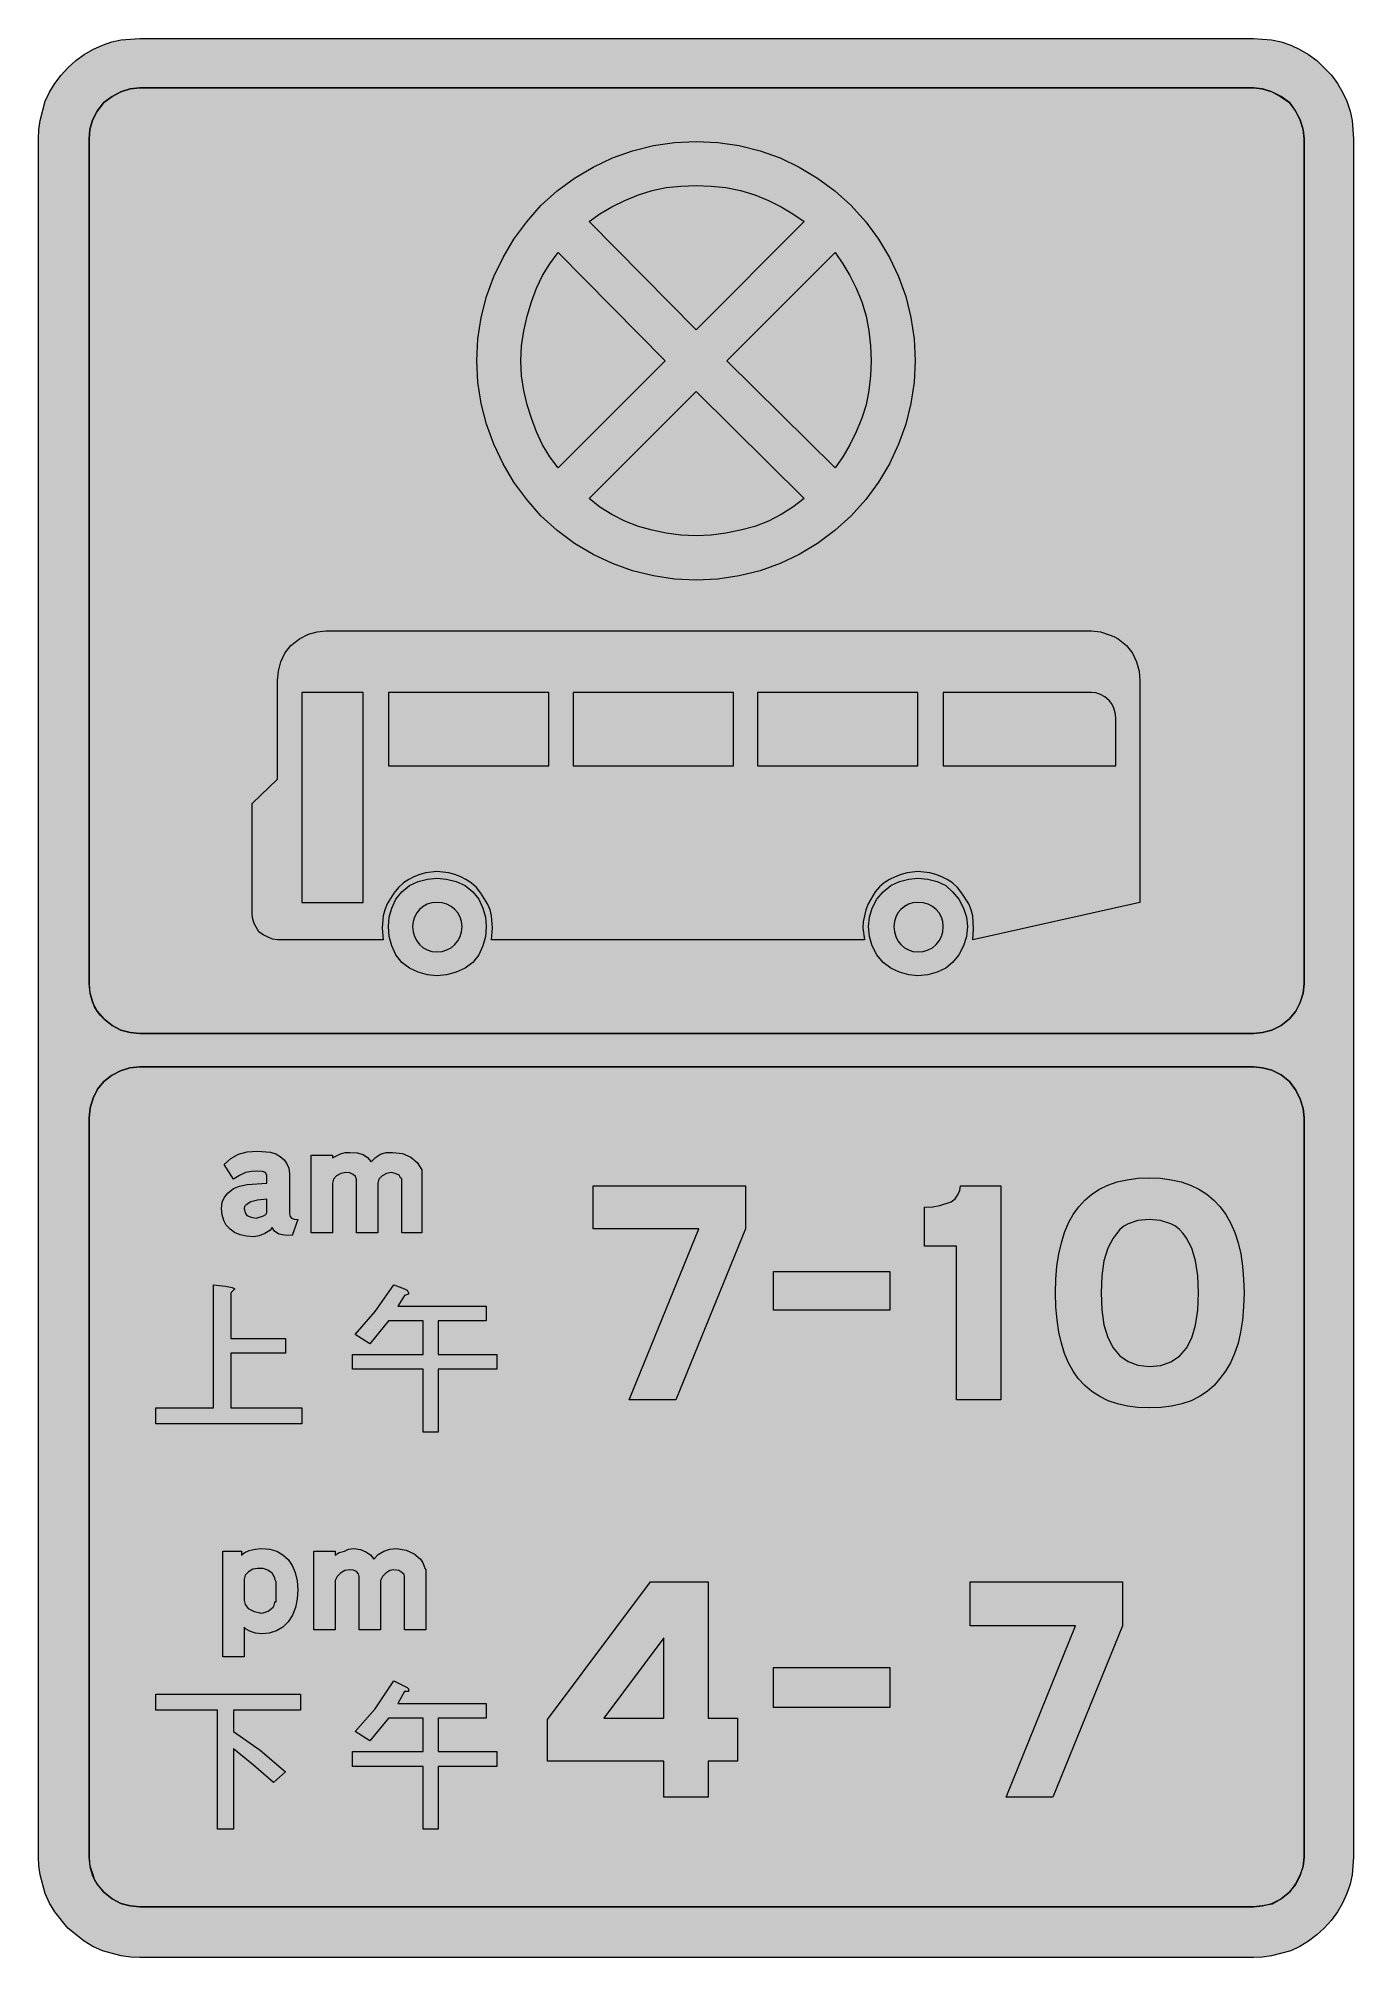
# Model space of a CAD drawing. Header units: metres. Extents: x 196 to 373, y 6 to 264.
import ezdxf

# ---------------------------------------------------------------- set-up
doc = ezdxf.new("R2010")
doc.units = ezdxf.units.M
for name, color, linetype, true_color in [('FILL_BLACK_000000', 7, 'Continuous', 0x000000), ('FILL_BLUE_0000FF', 7, 'Continuous', 0x0000ff), ('FILL_RED_FF0000', 7, 'Continuous', 0xff0000), ('FILL_WHITE_FFFFFF', 7, 'Continuous', 0xffffff), ('FILL_YELLOW_FFFF00', 7, 'Continuous', 0xffff00)]:
    doc.layers.add(name, color=color, linetype=linetype, true_color=true_color)

msp = doc.modelspace()

# ---------------------------------------------------------------- hatches: boundary and pattern name
at = {"layer": 'FILL_BLACK_000000', "true_color": 0x000000}
h = msp.add_hatch(color=7, dxfattribs=at)
h.dxf.hatch_style = 1
h.paths.add_polyline_path([(363.54, 263.42), (364.86, 262.98), (366.07, 262.4), (367.25, 261.72), (368.35, 260.9), (369.36, 259.92), (370.34, 258.91), (371.16, 257.8), (371.84, 256.63), (372.42, 255.42), (372.86, 254.1), (373.14, 252.83), (373.32, 250.38), (373.32, 19.08), (373.14, 16.72), (372.86, 15.46), (372.42, 14.22), (371.84, 12.93), (371.16, 11.74), (370.34, 10.63), (369.36, 9.54), (368.35, 8.63), (367.25, 7.81), (366.07, 7.08), (364.86, 6.48), (362.27, 5.83), (361.04, 5.64), (359.82, 5.58), (209.88, 5.58), (208.64, 5.64), (207.36, 5.83), (204.84, 6.48), (203.55, 7.08), (202.37, 7.81), (200.16, 9.54), (198.43, 11.74), (197.7, 12.93), (197.1, 14.22), (196.45, 16.72), (196.26, 17.94), (196.2, 19.08), (196.2, 250.38), (196.26, 251.6), (196.45, 252.83), (197.1, 255.42), (197.7, 256.63), (198.43, 257.8), (199.25, 258.91), (200.16, 259.92), (201.25, 260.9), (202.37, 261.72), (203.55, 262.4), (204.84, 262.98), (206.08, 263.42), (207.36, 263.7), (209.88, 263.88), (359.82, 263.88), (362.27, 263.7), (363.54, 263.42)])
h.paths.add_polyline_path([(206.13, 256.08), (205.02, 255.24), (204.1, 254.1), (203.49, 252.88), (203.15, 251.62), (203.04, 250.38), (203.04, 136.62), (203.15, 135.38), (203.49, 134.14), (204.1, 132.97), (205.02, 131.94), (206.13, 131.02), (207.32, 130.41), (208.56, 130.07), (209.88, 129.96), (359.82, 129.96), (361.06, 130.07), (362.32, 130.41), (363.54, 131.02), (364.68, 131.94), (365.52, 132.97), (366.14, 134.14), (366.53, 135.38), (366.66, 136.62), (366.66, 250.38), (366.53, 251.62), (366.14, 252.88), (365.52, 254.1), (364.68, 255.24), (363.54, 256.08), (362.32, 256.7), (361.06, 257.09), (359.82, 257.22), (209.88, 257.22), (208.56, 257.09), (207.32, 256.7), (206.13, 256.08)], flags=16)
h.paths.add_polyline_path([(207.25, 124.94), (206.06, 124.32), (205.02, 123.48), (204.18, 122.44), (203.56, 121.25), (203.17, 119.96), (203.04, 118.62), (203.04, 19.08), (203.15, 17.84), (203.49, 16.6), (204.1, 15.43), (205.02, 14.4), (206.13, 13.48), (207.32, 12.87), (208.56, 12.53), (209.88, 12.42), (359.82, 12.42), (361.06, 12.53), (362.32, 12.87), (363.54, 13.48), (364.68, 14.4), (365.52, 15.43), (366.14, 16.6), (366.53, 17.84), (366.66, 19.08), (366.66, 118.62), (366.53, 119.88), (366.12, 121.14), (365.47, 122.38), (364.68, 123.48), (363.54, 124.4), (362.32, 125.01), (361.06, 125.35), (359.82, 125.46), (209.88, 125.46), (208.54, 125.33), (207.25, 124.94)], flags=16)
h = msp.add_hatch(color=7, dxfattribs=at)
h.dxf.hatch_style = 1
h.paths.add_polyline_path([(255.18, 149.6), (254.5, 150.21), (253.78, 150.68), (253.08, 151.02), (252.27, 151.36), (251.46, 151.58), (249.84, 151.74), (248.38, 151.58), (247.59, 151.36), (246.78, 151.02), (246.08, 150.68), (245.36, 150.21), (244.68, 149.6), (244.08, 148.86), (243.16, 147.4), (242.84, 146.61), (242.64, 145.8), (242.5, 144.18), (242.64, 142.56), (228.42, 142.56), (227.72, 142.67), (227.16, 142.92), (226.46, 143.21), (225.9, 143.64), (225.25, 144.74), (225.06, 145.34), (225, 145.98), (225, 160.92), (228.42, 164.16), (228.42, 177.48), (228.52, 178.72), (228.85, 179.96), (229.41, 181.13), (230.22, 182.16), (231.36, 183.08), (232.56, 183.69), (233.76, 184.03), (234.9, 184.14), (338.04, 184.14), (339.21, 184.01), (340.38, 183.6), (341.02, 183.4), (341.62, 183.08), (342.72, 182.16), (343.53, 181.13), (344.09, 179.96), (344.42, 178.72), (344.52, 177.48), (344.52, 147.6), (322.02, 142.56), (322.15, 144.05), (322.02, 145.8), (321.82, 146.61), (321.5, 147.4), (320.58, 148.86), (319.98, 149.6), (319.3, 150.21), (318.58, 150.68), (317.88, 151.02), (317.07, 151.36), (316.26, 151.58), (314.64, 151.74), (313.18, 151.58), (312.39, 151.36), (311.58, 151.02), (310.8, 150.69), (310.09, 150.23), (309.45, 149.68), (308.88, 149.04), (307.96, 147.42), (307.64, 146.61), (307.44, 145.8), (307.26, 144.99), (307.24, 144.18), (307.44, 142.56), (257.22, 142.56), (257.35, 144.18), (257.22, 145.8), (257.02, 146.61), (256.7, 147.4), (255.78, 148.86), (255.18, 149.6)])
h.paths.add_polyline_path([(289.8, 175.86), (268.2, 175.86), (268.2, 165.96), (289.8, 165.96), (289.8, 175.86)], flags=16)
h.paths.add_polyline_path([(293.04, 175.86), (293.04, 165.96), (314.64, 165.96), (314.64, 175.86), (293.04, 175.86)], flags=16)
h.paths.add_polyline_path([(340.75, 174.31), (340.38, 174.78), (339.81, 175.25), (339.21, 175.59), (338.61, 175.79), (338.04, 175.86), (318.06, 175.86), (318.06, 165.96), (341.28, 165.96), (341.28, 172.44), (341.22, 173.11), (341.03, 173.75), (340.75, 174.31)], flags=16)
h.paths.add_polyline_path([(243.36, 175.86), (243.36, 165.96), (264.96, 165.96), (264.96, 175.86), (243.36, 175.86)], flags=16)
h.paths.add_polyline_path([(231.66, 147.6), (239.94, 147.6), (239.94, 175.86), (231.66, 175.86), (231.66, 147.6)], flags=16)
h = msp.add_hatch(color=7, dxfattribs=at)
h.dxf.hatch_style = 1
h.paths.add_polyline_path([(256.07, 141.73), (255.51, 140.54), (254.7, 139.5), (253.66, 138.76), (252.47, 138.2), (251.18, 137.83), (249.84, 137.7), (248.6, 137.83), (247.36, 138.2), (246.19, 138.76), (245.16, 139.5), (244.35, 140.54), (243.79, 141.73), (243.46, 143.02), (243.36, 144.36), (243.46, 145.6), (243.79, 146.84), (244.35, 148.01), (245.16, 149.04), (246.19, 149.85), (247.36, 150.41), (248.6, 150.74), (249.84, 150.84), (251.18, 150.74), (252.47, 150.41), (253.66, 149.85), (254.7, 149.04), (255.51, 148.01), (256.07, 146.84), (256.4, 145.6), (256.5, 144.36), (256.4, 143.02), (256.07, 141.73)])
h.paths.add_polyline_path([(253, 145.63), (252.7, 146.18), (252.29, 146.66), (251.79, 147.05), (251.21, 147.35), (250.56, 147.53), (249.84, 147.6), (249.18, 147.53), (248.57, 147.35), (248.02, 147.05), (247.54, 146.66), (247.15, 146.18), (246.85, 145.63), (246.67, 145.02), (246.6, 144.36), (246.67, 143.64), (246.85, 142.99), (247.15, 142.41), (247.54, 141.91), (248.02, 141.5), (248.57, 141.2), (249.18, 141.01), (249.84, 140.94), (250.56, 141.01), (251.21, 141.2), (251.79, 141.5), (252.29, 141.91), (252.7, 142.41), (253, 142.99), (253.19, 143.64), (253.26, 144.36), (253.19, 145.02), (253, 145.63)], flags=16)
h = msp.add_hatch(color=7, dxfattribs=at)
h.dxf.hatch_style = 1
h.paths.add_polyline_path([(320.78, 141.73), (320.16, 140.54), (319.32, 139.5), (318.39, 138.76), (317.25, 138.2), (315.98, 137.83), (314.64, 137.7), (313.4, 137.83), (312.16, 138.2), (310.99, 138.76), (309.96, 139.5), (309.12, 140.54), (308.5, 141.73), (308.11, 143.02), (307.98, 144.36), (308.11, 145.6), (308.5, 146.84), (309.12, 148.01), (309.96, 149.04), (310.99, 149.85), (312.16, 150.41), (313.4, 150.74), (314.64, 150.84), (315.98, 150.74), (317.25, 150.41), (318.39, 149.85), (319.32, 149.04), (320.16, 148.01), (320.78, 146.84), (321.17, 145.6), (321.3, 144.36), (321.17, 143.02), (320.78, 141.73)])
h.paths.add_polyline_path([(317.8, 145.63), (317.5, 146.18), (317.09, 146.66), (316.59, 147.05), (316.01, 147.35), (315.36, 147.53), (314.64, 147.6), (313.98, 147.53), (313.37, 147.35), (312.82, 147.05), (312.34, 146.66), (311.95, 146.18), (311.65, 145.63), (311.47, 145.02), (311.4, 144.36), (311.47, 143.64), (311.65, 142.99), (311.95, 142.41), (312.34, 141.91), (312.82, 141.5), (313.37, 141.2), (313.98, 141.01), (314.64, 140.94), (315.36, 141.01), (316.01, 141.2), (316.59, 141.5), (317.09, 141.91), (317.5, 142.41), (317.8, 142.99), (317.99, 143.64), (318.06, 144.36), (317.99, 145.02), (317.8, 145.63)], flags=16)
h = msp.add_hatch(color=7, dxfattribs=at)
h.dxf.hatch_style = 1
h.paths.add_polyline_path([(229.36, 102.8), (228.6, 102.96), (228.01, 103.34), (227.7, 103.86), (227.36, 103.44), (226.71, 103.03), (225.93, 102.72), (225.18, 102.6), (224.22, 102.67), (223.37, 102.86), (222.63, 103.18), (222.01, 103.61), (221.51, 104.16), (221.16, 104.8), (220.93, 105.55), (220.86, 106.38), (220.96, 107.23), (221.26, 107.93), (221.77, 108.53), (222.48, 109.08), (223.28, 109.42), (224.32, 109.64), (226.98, 109.8), (226.98, 110.34), (226.96, 110.86), (226.8, 111.24), (226.39, 111.4), (225.72, 111.42), (224.91, 111.4), (224.1, 111.24), (223.29, 110.86), (222.48, 110.34), (221.22, 112.32), (222.1, 113.13), (223.13, 113.69), (224.33, 114.02), (225.72, 114.12), (227.45, 113.96), (228.18, 113.74), (228.78, 113.4), (229.28, 112.96), (229.68, 112.43), (229.94, 111.81), (230.04, 111.06), (230.04, 105.66), (230.11, 105.32), (230.31, 105.1), (230.65, 104.98), (231.12, 104.94), (230.4, 102.78), (229.36, 102.8)])
h.paths.add_polyline_path([(224.28, 105.48), (224.84, 105.23), (225.54, 105.12), (226.53, 105.41), (226.81, 105.6), (226.98, 105.84), (226.98, 107.64), (225.7, 107.53), (224.82, 107.28), (224.17, 106.9), (223.98, 106.65), (223.92, 106.38), (224.03, 105.8), (224.28, 105.48)], flags=16)
h = msp.add_hatch(color=7, dxfattribs=at)
h.dxf.hatch_style = 1
h.paths.add_polyline_path([(242.48, 110.79), (242.07, 110.33), (241.92, 109.8), (241.92, 103.14), (239.04, 103.14), (239.04, 110.34), (238.92, 110.71), (238.59, 110.99), (238.13, 111.18), (237.6, 111.24), (236.94, 111.12), (236.36, 110.79), (235.95, 110.33), (235.8, 109.8), (235.8, 103.14), (232.92, 103.14), (232.92, 113.58), (235.8, 113.58), (235.8, 113.22), (236.88, 113.76), (237.51, 113.92), (238.14, 113.94), (239.12, 113.87), (239.92, 113.65), (240.54, 113.26), (241.02, 112.68), (241.6, 113.28), (242.26, 113.72), (243.02, 113.95), (243.9, 113.94), (245.25, 113.78), (246.35, 113.31), (247.22, 112.57), (247.86, 111.6), (247.86, 111.24), (247.86, 111.13), (247.86, 111.06), (247.86, 110.7), (247.86, 103.14), (245.16, 103.14), (245.16, 110.34), (245.14, 110.43), (244.98, 110.52), (244.8, 110.88), (244.26, 111.13), (243.72, 111.24), (243.06, 111.12), (242.48, 110.79)])
h = msp.add_hatch(color=7, dxfattribs=at)
h.dxf.hatch_style = 1
h.paths.add_polyline_path([(285.12, 103.68), (270.9, 103.68), (270.9, 109.44), (291.42, 109.44), (291.42, 103.68), (282.06, 80.64), (275.76, 80.64), (285.12, 103.68)])
h = msp.add_hatch(color=7, dxfattribs=at)
h.dxf.hatch_style = 1
h.paths.add_polyline_path([(325.8, 80.64), (319.86, 80.64), (319.86, 101.34), (315.54, 101.34), (315.54, 106.56), (316.66, 106.62), (317.61, 106.79), (319.14, 107.28), (319.64, 107.72), (320.04, 108.23), (320.3, 108.8), (320.4, 109.44), (325.8, 109.44), (325.8, 80.64)])
h = msp.add_hatch(color=7, dxfattribs=at)
h.dxf.hatch_style = 1
h.paths.add_polyline_path([(358.36, 91.39), (358.1, 89.77), (357.75, 88.27), (357.29, 86.9), (356.74, 85.65), (356.08, 84.52), (355.32, 83.52), (354.52, 82.57), (353.6, 81.76), (352.57, 81.08), (351.43, 80.53), (350.17, 80.1), (348.81, 79.8), (347.35, 79.62), (345.78, 79.56), (344.27, 79.62), (342.85, 79.8), (341.51, 80.1), (340.27, 80.53), (339.12, 81.08), (338.06, 81.76), (337.1, 82.57), (336.24, 83.52), (335.54, 84.52), (334.93, 85.65), (334.4, 86.9), (333.97, 88.27), (333.63, 89.77), (333.38, 91.39), (333.23, 93.15), (333.18, 95.04), (333.23, 96.9), (333.37, 98.65), (333.62, 100.28), (333.96, 101.79), (334.4, 103.18), (334.94, 104.45), (335.57, 105.6), (336.31, 106.63), (337.14, 107.54), (338.08, 108.33), (339.11, 109), (340.24, 109.54), (341.48, 109.97), (342.81, 110.28), (344.24, 110.46), (345.78, 110.52), (347.32, 110.46), (348.76, 110.28), (350.1, 109.97), (351.35, 109.54), (352.49, 109), (353.54, 108.33), (354.49, 107.54), (355.34, 106.63), (356.09, 105.6), (356.75, 104.45), (357.3, 103.18), (357.75, 101.79), (358.11, 100.28), (358.36, 98.65), (358.51, 96.9), (358.56, 95.04), (358.51, 93.15), (358.36, 91.39)])
h.paths.add_polyline_path([(352.03, 99.34), (351.53, 101.04), (350.82, 102.42), (350.38, 103.05), (349.88, 103.57), (349.32, 104.01), (348.7, 104.35), (347.33, 104.8), (345.78, 104.94), (344.26, 104.8), (342.94, 104.35), (342.36, 104.01), (341.83, 103.57), (340.92, 102.42), (340.21, 101.04), (339.7, 99.34), (339.4, 97.33), (339.3, 95.04), (339.4, 92.75), (339.7, 90.74), (340.21, 89.04), (340.92, 87.66), (341.83, 86.58), (342.94, 85.79), (344.26, 85.31), (345.78, 85.14), (347.36, 85.29), (348.72, 85.75), (349.86, 86.52), (350.8, 87.59), (351.52, 88.98), (352.03, 90.68), (352.34, 92.7), (352.44, 95.04), (352.34, 97.33), (352.03, 99.34)], flags=16)
h = msp.add_hatch(color=7, dxfattribs=at)
h.dxf.hatch_style = 1
h.paths.add_polyline_path([(222.3, 95.76), (222.66, 95.58), (222.12, 95.04), (222.12, 88.92), (229.5, 88.92), (229.5, 86.94), (222.12, 86.94), (222.12, 79.56), (231.66, 79.56), (231.66, 77.4), (212.04, 77.4), (212.04, 79.56), (219.78, 79.56), (219.78, 96.12), (221.4, 95.94), (222.3, 95.76)])
h = msp.add_hatch(color=7, dxfattribs=at)
h.dxf.hatch_style = 1
h.paths.add_polyline_path([(241.56, 92.52), (244.08, 96.12), (245.52, 95.58), (245.88, 95.4), (246.06, 95.04), (246.06, 94.86), (245.52, 94.68), (244.62, 93.24), (256.5, 93.24), (256.5, 91.26), (250.02, 91.26), (250.02, 86.76), (257.94, 86.76), (257.94, 84.78), (250.02, 84.78), (250.02, 76.32), (248.04, 76.32), (248.04, 84.78), (238.5, 84.78), (238.5, 86.76), (248.04, 86.76), (248.04, 91.26), (243.36, 91.26), (240.84, 88.2), (238.86, 89.46), (241.56, 92.52)])
h = msp.add_hatch(color=7, dxfattribs=at)
h.dxf.hatch_style = 1
h.paths.add_polyline_path([(310.86, 97.92), (310.86, 92.7), (295.2, 92.7), (295.2, 97.92), (310.86, 97.92)])
h = msp.add_hatch(color=7, dxfattribs=at)
h.dxf.hatch_style = 1
h.paths.add_polyline_path([(230.83, 52.72), (230.44, 51.66), (229.86, 50.76), (229.12, 50.05), (228.26, 49.55), (227.3, 49.24), (226.26, 49.14), (225.46, 49.23), (224.75, 49.46), (224.21, 49.75), (223.92, 50.04), (223.92, 46.08), (221.04, 46.08), (221.04, 60.3), (223.56, 60.3), (223.56, 59.76), (223.91, 60.05), (224.57, 60.35), (225.41, 60.57), (226.26, 60.66), (227.35, 60.56), (228.31, 60.27), (229.14, 59.8), (229.84, 59.15), (230.39, 58.35), (230.79, 57.39), (231.04, 56.3), (231.12, 55.08), (231.05, 53.87), (230.83, 52.72)])
h.paths.add_polyline_path([(226.46, 51.98), (227.16, 52.2), (227.81, 52.76), (228, 53.09), (228.06, 53.46), (228.24, 53.46), (228.24, 56.16), (228.06, 56.52), (228.06, 56.7), (227.67, 57.3), (227.11, 57.74), (226.49, 57.97), (225.9, 57.96), (225.72, 57.96), (225.06, 57.84), (224.48, 57.51), (224.07, 57.05), (223.92, 56.52), (223.92, 53.64), (224.05, 53.1), (224.46, 52.56), (225.25, 52.16), (225.9, 52.02), (226.17, 51.95), (226.46, 51.98)], flags=16)
h = msp.add_hatch(color=7, dxfattribs=at)
h.dxf.hatch_style = 1
h.paths.add_polyline_path([(243.52, 57.66), (242.98, 57.33), (242.54, 56.87), (242.28, 56.34), (242.28, 49.68), (239.4, 49.68), (239.4, 56.88), (239.3, 57.25), (239.04, 57.53), (238.64, 57.72), (238.14, 57.78), (237.48, 57.66), (236.88, 57.33), (236.42, 56.87), (236.16, 56.34), (236.16, 49.68), (233.28, 49.68), (233.28, 60.3), (236.16, 60.3), (236.16, 59.76), (236.72, 60.1), (237.42, 60.3), (237.98, 60.55), (238.68, 60.66), (239.56, 60.49), (240.3, 60.21), (240.91, 59.8), (241.38, 59.22), (241.98, 59.82), (242.71, 60.28), (243.53, 60.56), (244.44, 60.66), (245.71, 60.42), (246.8, 59.94), (247.65, 59.19), (247.98, 58.71), (248.22, 58.14), (248.24, 57.96), (248.4, 57.78), (248.4, 57.6), (248.4, 57.24), (248.4, 49.68), (245.52, 49.68), (245.52, 56.88), (245.47, 57.15), (245.16, 57.42), (244.75, 57.67), (244.08, 57.78), (243.52, 57.66)])
h = msp.add_hatch(color=7, dxfattribs=at)
h.dxf.hatch_style = 1
h.paths.add_polyline_path([(290.34, 32.04), (286.38, 32.04), (286.38, 27.18), (280.44, 27.18), (280.44, 32.04), (264.78, 32.04), (264.78, 37.62), (278.64, 56.16), (286.38, 56.16), (286.38, 37.8), (290.34, 37.8), (290.34, 32.04)])
h.paths.add_polyline_path([(280.44, 37.8), (280.44, 48.6), (272.34, 37.8), (280.44, 37.8)], flags=16)
h = msp.add_hatch(color=7, dxfattribs=at)
h.dxf.hatch_style = 1
h.paths.add_polyline_path([(335.88, 50.22), (321.66, 50.22), (321.66, 56.16), (342.18, 56.16), (342.18, 50.22), (332.82, 27.18), (326.52, 27.18), (335.88, 50.22)])
h = msp.add_hatch(color=7, dxfattribs=at)
h.dxf.hatch_style = 1
h.paths.add_polyline_path([(310.86, 44.64), (310.86, 39.24), (295.2, 39.24), (295.2, 44.64), (310.86, 44.64)])
h = msp.add_hatch(color=7, dxfattribs=at)
h.dxf.hatch_style = 1
h.paths.add_polyline_path([(241.56, 39.06), (244.08, 42.84), (245.52, 42.12), (245.88, 41.94), (246.06, 41.76), (246.06, 41.4), (245.52, 41.4), (244.62, 39.78), (256.5, 39.78), (256.5, 37.8), (250.02, 37.8), (250.02, 33.3), (257.94, 33.3), (257.94, 31.32), (250.02, 31.32), (250.02, 22.86), (248.04, 22.86), (248.04, 31.32), (238.5, 31.32), (238.5, 33.3), (248.04, 33.3), (248.04, 37.8), (243.36, 37.8), (240.84, 34.74), (238.86, 36), (241.56, 39.06)])
h = msp.add_hatch(color=7, dxfattribs=at)
h.dxf.hatch_style = 1
h.paths.add_polyline_path([(231.48, 41.04), (231.48, 38.88), (222.48, 38.88), (222.48, 36), (226.08, 33.48), (229.5, 30.6), (227.88, 29.16), (225.18, 31.5), (222.48, 33.66), (222.48, 22.86), (220.32, 22.86), (220.32, 38.88), (212.04, 38.88), (212.04, 41.04), (231.48, 41.04)])
at = {"layer": 'FILL_BLUE_0000FF', "true_color": 0x0000ff}
h = msp.add_hatch(color=7, dxfattribs=at)
h.dxf.hatch_style = 1
h.paths.add_polyline_path([(271.81, 240.26), (273.42, 241.22), (275.17, 242.08), (277.02, 242.82), (278.84, 243.4), (280.75, 243.79), (282.74, 244.01), (284.76, 244.08), (286.78, 244.01), (288.79, 243.79), (290.76, 243.4), (292.68, 242.82), (294.51, 242.08), (296.21, 241.22), (297.82, 240.26), (299.34, 239.22), (284.76, 224.64), (270.36, 239.22), (271.81, 240.26)])
h = msp.add_hatch(color=7, dxfattribs=at)
h.dxf.hatch_style = 1
h.paths.add_polyline_path([(265.08, 207.55), (264.08, 209.16), (263.26, 210.91), (262.62, 212.76), (262.02, 214.58), (261.56, 216.5), (261.28, 218.48), (261.18, 220.5), (261.28, 222.52), (261.56, 224.53), (262.02, 226.5), (262.62, 228.42), (263.26, 230.25), (264.08, 231.95), (265.08, 233.56), (266.22, 235.08), (280.62, 220.5), (266.22, 206.1), (265.08, 207.55)])
h = msp.add_hatch(color=7, dxfattribs=at)
h.dxf.hatch_style = 1
h.paths.add_polyline_path([(288.9, 220.5), (303.48, 235.08), (304.52, 233.56), (305.48, 231.95), (306.34, 230.25), (307.08, 228.42), (307.66, 226.5), (308.05, 224.53), (308.27, 222.52), (308.34, 220.5), (308.27, 218.48), (308.05, 216.5), (307.66, 214.58), (307.08, 212.76), (306.34, 210.91), (305.48, 209.16), (304.52, 207.55), (303.48, 206.1), (288.9, 220.5)])
h = msp.add_hatch(color=7, dxfattribs=at)
h.dxf.hatch_style = 1
h.paths.add_polyline_path([(284.76, 216.36), (299.34, 201.96), (297.82, 200.81), (296.21, 199.8), (294.51, 198.92), (292.68, 198.18), (290.76, 197.68), (288.79, 197.28), (286.78, 197.02), (284.76, 196.92), (282.74, 197.02), (280.75, 197.28), (278.84, 197.68), (277.02, 198.18), (275.17, 198.92), (273.42, 199.8), (271.81, 200.81), (270.36, 201.96), (284.76, 216.36)])
at = {"layer": 'FILL_RED_FF0000', "true_color": 0xff0000}
h = msp.add_hatch(color=7, dxfattribs=at)
h.dxf.hatch_style = 1
h.paths.add_polyline_path([(314.14, 217.61), (313.71, 214.76), (313.02, 211.96), (312.05, 209.25), (310.83, 206.64), (309.34, 204.15), (307.61, 201.8), (305.64, 199.62), (303.47, 197.65), (301.14, 195.92), (298.67, 194.43), (296.08, 193.21), (293.38, 192.24), (290.58, 191.55), (287.7, 191.12), (284.76, 190.98), (281.87, 191.12), (279.02, 191.55), (276.22, 192.24), (273.51, 193.21), (270.9, 194.43), (268.41, 195.92), (266.06, 197.65), (263.88, 199.62), (261.96, 201.8), (260.25, 204.15), (258.77, 206.64), (257.53, 209.25), (256.55, 211.96), (255.83, 214.76), (255.39, 217.61), (255.24, 220.5), (255.39, 223.44), (255.83, 226.32), (256.55, 229.12), (257.53, 231.82), (258.77, 234.41), (260.25, 236.88), (261.96, 239.21), (263.88, 241.38), (266.06, 243.35), (268.41, 245.08), (270.9, 246.57), (273.51, 247.79), (276.22, 248.76), (279.02, 249.45), (281.87, 249.88), (284.76, 250.02), (287.7, 249.88), (290.58, 249.45), (293.38, 248.76), (296.08, 247.79), (298.67, 246.57), (301.14, 245.08), (303.47, 243.35), (305.64, 241.38), (307.61, 239.21), (309.34, 236.88), (310.83, 234.41), (312.05, 231.82), (313.02, 229.12), (313.71, 226.32), (314.14, 223.44), (314.28, 220.5), (314.14, 217.61)])
at = {"layer": 'FILL_WHITE_FFFFFF', "true_color": 0xffffff}
h = msp.add_hatch(color=7, dxfattribs=at)
h.dxf.hatch_style = 1
h.paths.add_polyline_path([(359.82, 125.46), (361.06, 125.35), (362.32, 125.01), (363.54, 124.4), (364.68, 123.48), (365.52, 122.34), (366.14, 121.12), (366.53, 119.86), (366.66, 118.62), (366.66, 19.08), (366.53, 17.91), (366.12, 16.74), (365.47, 15.5), (364.68, 14.4), (363.51, 13.45), (362.34, 12.78), (361.01, 12.53), (359.82, 12.42), (209.88, 12.42), (208.56, 12.53), (207.32, 12.87), (206.13, 13.48), (205.02, 14.4), (204.1, 15.5), (203.78, 16.1), (203.58, 16.74), (203.18, 17.91), (203.04, 19.08), (203.04, 118.62), (203.17, 119.96), (203.56, 121.25), (204.18, 122.44), (205.02, 123.48), (206.06, 124.32), (207.25, 124.94), (208.54, 125.33), (209.88, 125.46), (359.82, 125.46)])
at = {"layer": 'FILL_YELLOW_FFFF00', "true_color": 0xffff00}
h = msp.add_hatch(color=7, dxfattribs=at)
h.dxf.hatch_style = 1
h.paths.add_polyline_path([(359.82, 257.22), (361.01, 257.09), (362.34, 256.68), (363.51, 256.03), (364.68, 255.24), (365.47, 254.07), (366.12, 252.9), (366.53, 251.57), (366.66, 250.38), (366.66, 136.62), (366.53, 135.38), (366.14, 134.15), (365.52, 132.98), (364.68, 131.94), (363.54, 131.02), (362.32, 130.41), (361.06, 130.07), (359.82, 129.96), (209.88, 129.96), (208.56, 130.07), (207.32, 130.41), (206.13, 131.02), (205.02, 131.94), (204.52, 132.4), (204.1, 132.95), (203.78, 133.53), (203.58, 134.1), (203.18, 135.43), (203.04, 136.62), (203.04, 250.38), (203.15, 251.62), (203.49, 252.88), (204.1, 254.1), (205.02, 255.24), (206.13, 256.08), (207.32, 256.7), (208.56, 257.09), (209.88, 257.22), (359.82, 257.22)])

# ---------------------------------------------------------------- linework, layer by layer
at = {"layer": 'FILL_BLACK_000000', "lineweight": 0, "true_color": 0x000000}
for points in [[(363.54, 263.42), (364.86, 262.98), (366.07, 262.4), (367.25, 261.72), (368.35, 260.9), (369.36, 259.92), (370.34, 258.91), (371.16, 257.8), (371.84, 256.63), (372.42, 255.42), (372.86, 254.1), (373.14, 252.83), (373.32, 250.38), (373.32, 19.08), (373.14, 16.72), (372.86, 15.46), (372.42, 14.22), (371.84, 12.93), (371.16, 11.74), (370.34, 10.63), (369.36, 9.54), (368.35, 8.63), (367.25, 7.81), (366.07, 7.08), (364.86, 6.48), (362.27, 5.83), (361.04, 5.64), (359.82, 5.58), (209.88, 5.58), (208.64, 5.64), (207.36, 5.83), (204.84, 6.48), (203.55, 7.08), (202.37, 7.81), (200.16, 9.54), (198.43, 11.74), (197.7, 12.93), (197.1, 14.22), (196.45, 16.72), (196.26, 17.94), (196.2, 19.08), (196.2, 250.38), (196.26, 251.6), (196.45, 252.83), (197.1, 255.42), (197.7, 256.63), (198.43, 257.8), (199.25, 258.91), (200.16, 259.92), (201.25, 260.9), (202.37, 261.72), (203.55, 262.4), (204.84, 262.98), (206.08, 263.42), (207.36, 263.7), (209.88, 263.88), (359.82, 263.88), (362.27, 263.7)], [(206.13, 256.08), (205.02, 255.24), (204.1, 254.1), (203.49, 252.88), (203.15, 251.62), (203.04, 250.38), (203.04, 136.62), (203.15, 135.38), (203.49, 134.14), (204.1, 132.97), (205.02, 131.94), (206.13, 131.02), (207.32, 130.41), (208.56, 130.07), (209.88, 129.96), (359.82, 129.96), (361.06, 130.07), (362.32, 130.41), (363.54, 131.02), (364.68, 131.94), (365.52, 132.97), (366.14, 134.14), (366.53, 135.38), (366.66, 136.62), (366.66, 250.38), (366.53, 251.62), (366.14, 252.88), (365.52, 254.1), (364.68, 255.24), (363.54, 256.08), (362.32, 256.7), (361.06, 257.09), (359.82, 257.22), (209.88, 257.22), (208.56, 257.09), (207.32, 256.7)], [(255.18, 149.6), (254.5, 150.21), (253.78, 150.68), (253.08, 151.02), (252.27, 151.36), (251.46, 151.58), (249.84, 151.74), (248.38, 151.58), (247.59, 151.36), (246.78, 151.02), (246.08, 150.68), (245.36, 150.21), (244.68, 149.6), (244.08, 148.86), (243.16, 147.4), (242.84, 146.61), (242.64, 145.8), (242.5, 144.18), (242.64, 142.56), (228.42, 142.56), (227.72, 142.67), (227.16, 142.92), (226.46, 143.21), (225.9, 143.64), (225.25, 144.74), (225.06, 145.34), (225, 145.98), (225, 160.92), (228.42, 164.16), (228.42, 177.48), (228.52, 178.72), (228.85, 179.96), (229.41, 181.13), (230.22, 182.16), (231.36, 183.08), (232.56, 183.69), (233.76, 184.03), (234.9, 184.14), (338.04, 184.14), (339.21, 184.01), (340.38, 183.6), (341.02, 183.4), (341.62, 183.08), (342.72, 182.16), (343.53, 181.13), (344.09, 179.96), (344.42, 178.72), (344.52, 177.48), (344.52, 147.6), (322.02, 142.56), (322.15, 144.05), (322.02, 145.8), (321.82, 146.61), (321.5, 147.4), (320.58, 148.86), (319.98, 149.6), (319.3, 150.21), (318.58, 150.68), (317.88, 151.02), (317.07, 151.36), (316.26, 151.58), (314.64, 151.74), (313.18, 151.58), (312.39, 151.36), (311.58, 151.02), (310.8, 150.69), (310.09, 150.23), (309.45, 149.68), (308.88, 149.04), (307.96, 147.42), (307.64, 146.61), (307.44, 145.8), (307.26, 144.99), (307.24, 144.18), (307.44, 142.56), (257.22, 142.56), (257.35, 144.18), (257.22, 145.8), (257.02, 146.61), (256.7, 147.4), (255.78, 148.86)], [(231.66, 147.6), (239.94, 147.6), (239.94, 175.86), (231.66, 175.86)], [(243.36, 175.86), (243.36, 165.96), (264.96, 165.96), (264.96, 175.86)], [(289.8, 175.86), (268.2, 175.86), (268.2, 165.96), (289.8, 165.96)], [(293.04, 175.86), (293.04, 165.96), (314.64, 165.96), (314.64, 175.86)], [(340.75, 174.31), (340.38, 174.78), (339.81, 175.25), (339.21, 175.59), (338.61, 175.79), (338.04, 175.86), (318.06, 175.86), (318.06, 165.96), (341.28, 165.96), (341.28, 172.44), (341.22, 173.11), (341.03, 173.75)], [(256.07, 141.73), (255.51, 140.54), (254.7, 139.5), (253.66, 138.76), (252.47, 138.2), (251.18, 137.83), (249.84, 137.7), (248.6, 137.83), (247.36, 138.2), (246.19, 138.76), (245.16, 139.5), (244.35, 140.54), (243.79, 141.73), (243.46, 143.02), (243.36, 144.36), (243.46, 145.6), (243.79, 146.84), (244.35, 148.01), (245.16, 149.04), (246.19, 149.85), (247.36, 150.41), (248.6, 150.74), (249.84, 150.84), (251.18, 150.74), (252.47, 150.41), (253.66, 149.85), (254.7, 149.04), (255.51, 148.01), (256.07, 146.84), (256.4, 145.6), (256.5, 144.36), (256.4, 143.02)], [(320.78, 141.73), (320.16, 140.54), (319.32, 139.5), (318.39, 138.76), (317.25, 138.2), (315.98, 137.83), (314.64, 137.7), (313.4, 137.83), (312.16, 138.2), (310.99, 138.76), (309.96, 139.5), (309.12, 140.54), (308.5, 141.73), (308.11, 143.02), (307.98, 144.36), (308.11, 145.6), (308.5, 146.84), (309.12, 148.01), (309.96, 149.04), (310.99, 149.85), (312.16, 150.41), (313.4, 150.74), (314.64, 150.84), (315.98, 150.74), (317.25, 150.41), (318.39, 149.85), (319.32, 149.04), (320.16, 148.01), (320.78, 146.84), (321.17, 145.6), (321.3, 144.36), (321.17, 143.02)], [(253, 145.63), (252.7, 146.18), (252.29, 146.66), (251.79, 147.05), (251.21, 147.35), (250.56, 147.53), (249.84, 147.6), (249.18, 147.53), (248.57, 147.35), (248.02, 147.05), (247.54, 146.66), (247.15, 146.18), (246.85, 145.63), (246.67, 145.02), (246.6, 144.36), (246.67, 143.64), (246.85, 142.99), (247.15, 142.41), (247.54, 141.91), (248.02, 141.5), (248.57, 141.2), (249.18, 141.01), (249.84, 140.94), (250.56, 141.01), (251.21, 141.2), (251.79, 141.5), (252.29, 141.91), (252.7, 142.41), (253, 142.99), (253.19, 143.64), (253.26, 144.36), (253.19, 145.02)], [(317.8, 145.63), (317.5, 146.18), (317.09, 146.66), (316.59, 147.05), (316.01, 147.35), (315.36, 147.53), (314.64, 147.6), (313.98, 147.53), (313.37, 147.35), (312.82, 147.05), (312.34, 146.66), (311.95, 146.18), (311.65, 145.63), (311.47, 145.02), (311.4, 144.36), (311.47, 143.64), (311.65, 142.99), (311.95, 142.41), (312.34, 141.91), (312.82, 141.5), (313.37, 141.2), (313.98, 141.01), (314.64, 140.94), (315.36, 141.01), (316.01, 141.2), (316.59, 141.5), (317.09, 141.91), (317.5, 142.41), (317.8, 142.99), (317.99, 143.64), (318.06, 144.36), (317.99, 145.02)], [(207.25, 124.94), (206.06, 124.32), (205.02, 123.48), (204.18, 122.44), (203.56, 121.25), (203.17, 119.96), (203.04, 118.62), (203.04, 19.08), (203.15, 17.84), (203.49, 16.6), (204.1, 15.43), (205.02, 14.4), (206.13, 13.48), (207.32, 12.87), (208.56, 12.53), (209.88, 12.42), (359.82, 12.42), (361.06, 12.53), (362.32, 12.87), (363.54, 13.48), (364.68, 14.4), (365.52, 15.43), (366.14, 16.6), (366.53, 17.84), (366.66, 19.08), (366.66, 118.62), (366.53, 119.88), (366.12, 121.14), (365.47, 122.38), (364.68, 123.48), (363.54, 124.4), (362.32, 125.01), (361.06, 125.35), (359.82, 125.46), (209.88, 125.46), (208.54, 125.33)], [(229.36, 102.8), (228.6, 102.96), (228.01, 103.34), (227.7, 103.86), (227.36, 103.44), (226.71, 103.03), (225.93, 102.72), (225.18, 102.6), (224.22, 102.67), (223.37, 102.86), (222.63, 103.18), (222.01, 103.61), (221.51, 104.16), (221.16, 104.8), (220.93, 105.55), (220.86, 106.38), (220.96, 107.23), (221.26, 107.93), (221.77, 108.53), (222.48, 109.08), (223.28, 109.42), (224.32, 109.64), (226.98, 109.8), (226.98, 110.34), (226.96, 110.86), (226.8, 111.24), (226.39, 111.4), (225.72, 111.42), (224.91, 111.4), (224.1, 111.24), (223.29, 110.86), (222.48, 110.34), (221.22, 112.32), (222.1, 113.13), (223.13, 113.69), (224.33, 114.02), (225.72, 114.12), (227.45, 113.96), (228.18, 113.74), (228.78, 113.4), (229.28, 112.96), (229.68, 112.43), (229.94, 111.81), (230.04, 111.06), (230.04, 105.66), (230.11, 105.32), (230.31, 105.1), (230.65, 104.98), (231.12, 104.94), (230.4, 102.78)], [(242.48, 110.79), (242.07, 110.33), (241.92, 109.8), (241.92, 103.14), (239.04, 103.14), (239.04, 110.34), (238.92, 110.71), (238.59, 110.99), (238.13, 111.18), (237.6, 111.24), (236.94, 111.12), (236.36, 110.79), (235.95, 110.33), (235.8, 109.8), (235.8, 103.14), (232.92, 103.14), (232.92, 113.58), (235.8, 113.58), (235.8, 113.22), (236.88, 113.76), (237.51, 113.92), (238.14, 113.94), (239.12, 113.87), (239.92, 113.65), (240.54, 113.26), (241.02, 112.68), (241.6, 113.28), (242.26, 113.72), (243.02, 113.95), (243.9, 113.94), (245.25, 113.78), (246.35, 113.31), (247.22, 112.57), (247.86, 111.6), (247.86, 111.24), (247.86, 111.13), (247.86, 111.06), (247.86, 110.7), (247.86, 103.14), (245.16, 103.14), (245.16, 110.34), (245.14, 110.43), (244.98, 110.52), (244.8, 110.88), (244.26, 111.13), (243.72, 111.24), (243.06, 111.12)], [(285.12, 103.68), (270.9, 103.68), (270.9, 109.44), (291.42, 109.44), (291.42, 103.68), (282.06, 80.64), (275.76, 80.64)], [(325.8, 80.64), (319.86, 80.64), (319.86, 101.34), (315.54, 101.34), (315.54, 106.56), (316.66, 106.62), (317.61, 106.79), (319.14, 107.28), (319.64, 107.72), (320.04, 108.23), (320.3, 108.8), (320.4, 109.44), (325.8, 109.44)], [(358.36, 91.39), (358.1, 89.77), (357.75, 88.27), (357.29, 86.9), (356.74, 85.65), (356.08, 84.52), (355.32, 83.52), (354.52, 82.57), (353.6, 81.76), (352.57, 81.08), (351.43, 80.53), (350.17, 80.1), (348.81, 79.8), (347.35, 79.62), (345.78, 79.56), (344.27, 79.62), (342.85, 79.8), (341.51, 80.1), (340.27, 80.53), (339.12, 81.08), (338.06, 81.76), (337.1, 82.57), (336.24, 83.52), (335.54, 84.52), (334.93, 85.65), (334.4, 86.9), (333.97, 88.27), (333.63, 89.77), (333.38, 91.39), (333.23, 93.15), (333.18, 95.04), (333.23, 96.9), (333.37, 98.65), (333.62, 100.28), (333.96, 101.79), (334.4, 103.18), (334.94, 104.45), (335.57, 105.6), (336.31, 106.63), (337.14, 107.54), (338.08, 108.33), (339.11, 109), (340.24, 109.54), (341.48, 109.97), (342.81, 110.28), (344.24, 110.46), (345.78, 110.52), (347.32, 110.46), (348.76, 110.28), (350.1, 109.97), (351.35, 109.54), (352.49, 109), (353.54, 108.33), (354.49, 107.54), (355.34, 106.63), (356.09, 105.6), (356.75, 104.45), (357.3, 103.18), (357.75, 101.79), (358.11, 100.28), (358.36, 98.65), (358.51, 96.9), (358.56, 95.04), (358.51, 93.15)], [(224.28, 105.48), (224.84, 105.23), (225.54, 105.12), (226.53, 105.41), (226.81, 105.6), (226.98, 105.84), (226.98, 107.64), (225.7, 107.53), (224.82, 107.28), (224.17, 106.9), (223.98, 106.65), (223.92, 106.38), (224.03, 105.8)], [(352.03, 99.34), (351.53, 101.04), (350.82, 102.42), (350.38, 103.05), (349.88, 103.57), (349.32, 104.01), (348.7, 104.35), (347.33, 104.8), (345.78, 104.94), (344.26, 104.8), (342.94, 104.35), (342.36, 104.01), (341.83, 103.57), (340.92, 102.42), (340.21, 101.04), (339.7, 99.34), (339.4, 97.33), (339.3, 95.04), (339.4, 92.75), (339.7, 90.74), (340.21, 89.04), (340.92, 87.66), (341.83, 86.58), (342.94, 85.79), (344.26, 85.31), (345.78, 85.14), (347.36, 85.29), (348.72, 85.75), (349.86, 86.52), (350.8, 87.59), (351.52, 88.98), (352.03, 90.68), (352.34, 92.7), (352.44, 95.04), (352.34, 97.33)], [(222.3, 95.76), (222.66, 95.58), (222.12, 95.04), (222.12, 88.92), (229.5, 88.92), (229.5, 86.94), (222.12, 86.94), (222.12, 79.56), (231.66, 79.56), (231.66, 77.4), (212.04, 77.4), (212.04, 79.56), (219.78, 79.56), (219.78, 96.12), (221.4, 95.94)], [(241.56, 92.52), (244.08, 96.12), (245.52, 95.58), (245.88, 95.4), (246.06, 95.04), (246.06, 94.86), (245.52, 94.68), (244.62, 93.24), (256.5, 93.24), (256.5, 91.26), (250.02, 91.26), (250.02, 86.76), (257.94, 86.76), (257.94, 84.78), (250.02, 84.78), (250.02, 76.32), (248.04, 76.32), (248.04, 84.78), (238.5, 84.78), (238.5, 86.76), (248.04, 86.76), (248.04, 91.26), (243.36, 91.26), (240.84, 88.2), (238.86, 89.46)], [(310.86, 97.92), (310.86, 92.7), (295.2, 92.7), (295.2, 97.92)], [(230.83, 52.72), (230.44, 51.66), (229.86, 50.76), (229.12, 50.05), (228.26, 49.55), (227.3, 49.24), (226.26, 49.14), (225.46, 49.23), (224.75, 49.46), (224.21, 49.75), (223.92, 50.04), (223.92, 46.08), (221.04, 46.08), (221.04, 60.3), (223.56, 60.3), (223.56, 59.76), (223.91, 60.05), (224.57, 60.35), (225.41, 60.57), (226.26, 60.66), (227.35, 60.56), (228.31, 60.27), (229.14, 59.8), (229.84, 59.15), (230.39, 58.35), (230.79, 57.39), (231.04, 56.3), (231.12, 55.08), (231.05, 53.87)], [(243.52, 57.66), (242.98, 57.33), (242.54, 56.87), (242.28, 56.34), (242.28, 49.68), (239.4, 49.68), (239.4, 56.88), (239.3, 57.25), (239.04, 57.53), (238.64, 57.72), (238.14, 57.78), (237.48, 57.66), (236.88, 57.33), (236.42, 56.87), (236.16, 56.34), (236.16, 49.68), (233.28, 49.68), (233.28, 60.3), (236.16, 60.3), (236.16, 59.76), (236.72, 60.1), (237.42, 60.3), (237.98, 60.55), (238.68, 60.66), (239.56, 60.49), (240.3, 60.21), (240.91, 59.8), (241.38, 59.22), (241.98, 59.82), (242.71, 60.28), (243.53, 60.56), (244.44, 60.66), (245.71, 60.42), (246.8, 59.94), (247.65, 59.19), (247.98, 58.71), (248.22, 58.14), (248.24, 57.96), (248.4, 57.78), (248.4, 57.6), (248.4, 57.24), (248.4, 49.68), (245.52, 49.68), (245.52, 56.88), (245.47, 57.15), (245.16, 57.42), (244.75, 57.67), (244.08, 57.78)], [(226.46, 51.98), (227.16, 52.2), (227.81, 52.76), (228, 53.09), (228.06, 53.46), (228.24, 53.46), (228.24, 56.16), (228.06, 56.52), (228.06, 56.7), (227.67, 57.3), (227.11, 57.74), (226.49, 57.97), (225.9, 57.96), (225.72, 57.96), (225.06, 57.84), (224.48, 57.51), (224.07, 57.05), (223.92, 56.52), (223.92, 53.64), (224.05, 53.1), (224.46, 52.56), (225.25, 52.16), (225.9, 52.02), (226.17, 51.95)], [(290.34, 32.04), (286.38, 32.04), (286.38, 27.18), (280.44, 27.18), (280.44, 32.04), (264.78, 32.04), (264.78, 37.62), (278.64, 56.16), (286.38, 56.16), (286.38, 37.8), (290.34, 37.8)], [(335.88, 50.22), (321.66, 50.22), (321.66, 56.16), (342.18, 56.16), (342.18, 50.22), (332.82, 27.18), (326.52, 27.18)], [(280.44, 37.8), (280.44, 48.6), (272.34, 37.8)], [(310.86, 44.64), (310.86, 39.24), (295.2, 39.24), (295.2, 44.64)], [(241.56, 39.06), (244.08, 42.84), (245.52, 42.12), (245.88, 41.94), (246.06, 41.76), (246.06, 41.4), (245.52, 41.4), (244.62, 39.78), (256.5, 39.78), (256.5, 37.8), (250.02, 37.8), (250.02, 33.3), (257.94, 33.3), (257.94, 31.32), (250.02, 31.32), (250.02, 22.86), (248.04, 22.86), (248.04, 31.32), (238.5, 31.32), (238.5, 33.3), (248.04, 33.3), (248.04, 37.8), (243.36, 37.8), (240.84, 34.74), (238.86, 36)], [(231.48, 41.04), (231.48, 38.88), (222.48, 38.88), (222.48, 36), (226.08, 33.48), (229.5, 30.6), (227.88, 29.16), (225.18, 31.5), (222.48, 33.66), (222.48, 22.86), (220.32, 22.86), (220.32, 38.88), (212.04, 38.88), (212.04, 41.04)]]:
    msp.add_lwpolyline(points, close=True, dxfattribs=at)
at = {"layer": 'FILL_BLUE_0000FF', "lineweight": 0, "true_color": 0x0000ff}
for points in [[(271.81, 240.26), (273.42, 241.22), (275.17, 242.08), (277.02, 242.82), (278.84, 243.4), (280.75, 243.79), (282.74, 244.01), (284.76, 244.08), (286.78, 244.01), (288.79, 243.79), (290.76, 243.4), (292.68, 242.82), (294.51, 242.08), (296.21, 241.22), (297.82, 240.26), (299.34, 239.22), (284.76, 224.64), (270.36, 239.22)], [(265.08, 207.55), (264.08, 209.16), (263.26, 210.91), (262.62, 212.76), (262.02, 214.58), (261.56, 216.5), (261.28, 218.48), (261.18, 220.5), (261.28, 222.52), (261.56, 224.53), (262.02, 226.5), (262.62, 228.42), (263.26, 230.25), (264.08, 231.95), (265.08, 233.56), (266.22, 235.08), (280.62, 220.5), (266.22, 206.1)], [(288.9, 220.5), (303.48, 235.08), (304.52, 233.56), (305.48, 231.95), (306.34, 230.25), (307.08, 228.42), (307.66, 226.5), (308.05, 224.53), (308.27, 222.52), (308.34, 220.5), (308.27, 218.48), (308.05, 216.5), (307.66, 214.58), (307.08, 212.76), (306.34, 210.91), (305.48, 209.16), (304.52, 207.55), (303.48, 206.1)], [(284.76, 216.36), (299.34, 201.96), (297.82, 200.81), (296.21, 199.8), (294.51, 198.92), (292.68, 198.18), (290.76, 197.68), (288.79, 197.28), (286.78, 197.02), (284.76, 196.92), (282.74, 197.02), (280.75, 197.28), (278.84, 197.68), (277.02, 198.18), (275.17, 198.92), (273.42, 199.8), (271.81, 200.81), (270.36, 201.96)]]:
    msp.add_lwpolyline(points, close=True, dxfattribs=at)
at = {"layer": 'FILL_RED_FF0000', "lineweight": 0, "true_color": 0xff0000}
msp.add_lwpolyline([(314.14, 217.61), (313.71, 214.76), (313.02, 211.96), (312.05, 209.25), (310.83, 206.64), (309.34, 204.15), (307.61, 201.8), (305.64, 199.62), (303.47, 197.65), (301.14, 195.92), (298.67, 194.43), (296.08, 193.21), (293.38, 192.24), (290.58, 191.55), (287.7, 191.12), (284.76, 190.98), (281.87, 191.12), (279.02, 191.55), (276.22, 192.24), (273.51, 193.21), (270.9, 194.43), (268.41, 195.92), (266.06, 197.65), (263.88, 199.62), (261.96, 201.8), (260.25, 204.15), (258.77, 206.64), (257.53, 209.25), (256.55, 211.96), (255.83, 214.76), (255.39, 217.61), (255.24, 220.5), (255.39, 223.44), (255.83, 226.32), (256.55, 229.12), (257.53, 231.82), (258.77, 234.41), (260.25, 236.88), (261.96, 239.21), (263.88, 241.38), (266.06, 243.35), (268.41, 245.08), (270.9, 246.57), (273.51, 247.79), (276.22, 248.76), (279.02, 249.45), (281.87, 249.88), (284.76, 250.02), (287.7, 249.88), (290.58, 249.45), (293.38, 248.76), (296.08, 247.79), (298.67, 246.57), (301.14, 245.08), (303.47, 243.35), (305.64, 241.38), (307.61, 239.21), (309.34, 236.88), (310.83, 234.41), (312.05, 231.82), (313.02, 229.12), (313.71, 226.32), (314.14, 223.44), (314.28, 220.5)], close=True, dxfattribs=at)
at = {"layer": 'FILL_WHITE_FFFFFF', "lineweight": 0, "true_color": 0xffffff}
msp.add_lwpolyline([(359.82, 125.46), (361.06, 125.35), (362.32, 125.01), (363.54, 124.4), (364.68, 123.48), (365.52, 122.34), (366.14, 121.12), (366.53, 119.86), (366.66, 118.62), (366.66, 19.08), (366.53, 17.91), (366.12, 16.74), (365.47, 15.5), (364.68, 14.4), (363.51, 13.45), (362.34, 12.78), (361.01, 12.53), (359.82, 12.42), (209.88, 12.42), (208.56, 12.53), (207.32, 12.87), (206.13, 13.48), (205.02, 14.4), (204.1, 15.5), (203.78, 16.1), (203.58, 16.74), (203.18, 17.91), (203.04, 19.08), (203.04, 118.62), (203.17, 119.96), (203.56, 121.25), (204.18, 122.44), (205.02, 123.48), (206.06, 124.32), (207.25, 124.94), (208.54, 125.33), (209.88, 125.46)], close=True, dxfattribs=at)
at = {"layer": 'FILL_YELLOW_FFFF00', "lineweight": 0, "true_color": 0xffff00}
msp.add_lwpolyline([(359.82, 257.22), (361.01, 257.09), (362.34, 256.68), (363.51, 256.03), (364.68, 255.24), (365.47, 254.07), (366.12, 252.9), (366.53, 251.57), (366.66, 250.38), (366.66, 136.62), (366.53, 135.38), (366.14, 134.15), (365.52, 132.98), (364.68, 131.94), (363.54, 131.02), (362.32, 130.41), (361.06, 130.07), (359.82, 129.96), (209.88, 129.96), (208.56, 130.07), (207.32, 130.41), (206.13, 131.02), (205.02, 131.94), (204.52, 132.4), (204.1, 132.95), (203.78, 133.53), (203.58, 134.1), (203.18, 135.43), (203.04, 136.62), (203.04, 250.38), (203.15, 251.62), (203.49, 252.88), (204.1, 254.1), (205.02, 255.24), (206.13, 256.08), (207.32, 256.7), (208.56, 257.09), (209.88, 257.22)], close=True, dxfattribs=at)

doc.saveas('drawing.dxf')
